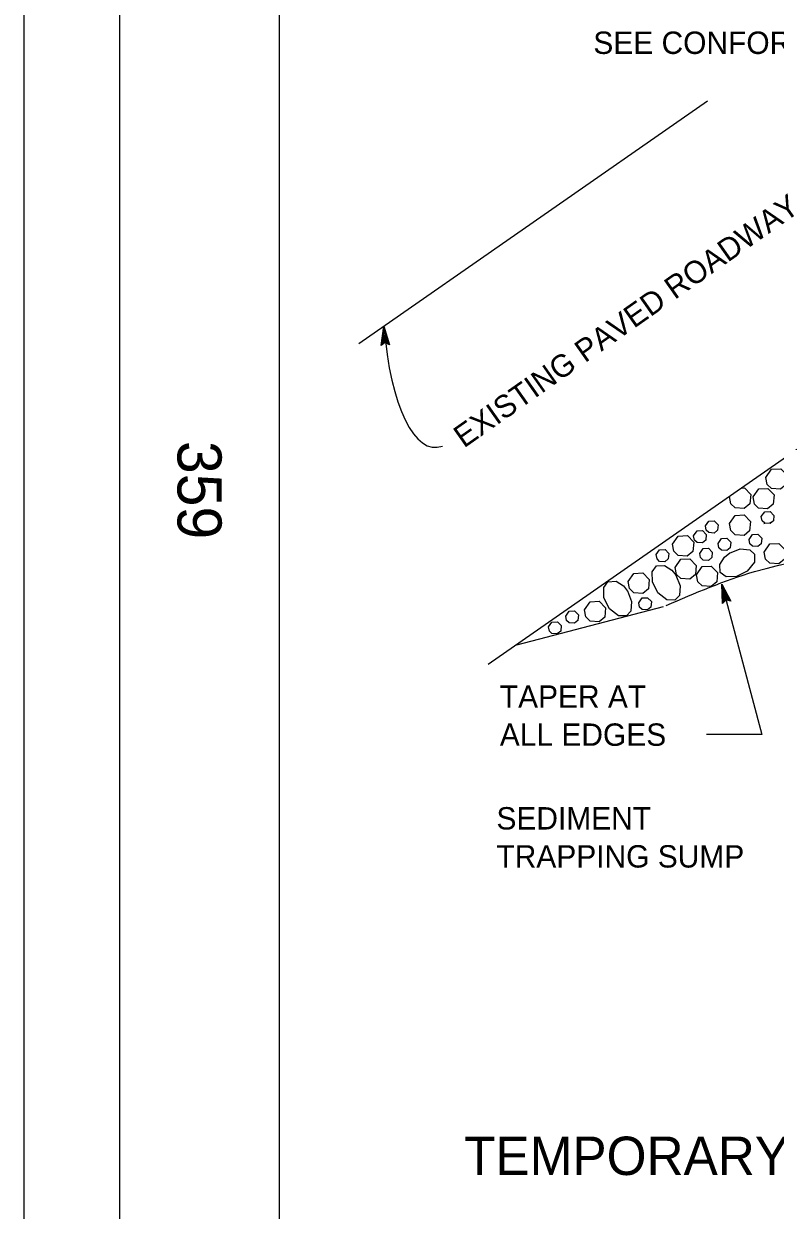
# Model space of a CAD drawing. Extents: x -894 to 866, y -472 to 714.
# Drawn here: x -894 to -659, y -101.6 to 269.6 of the extents above; entities that cross this region are included whole.
import ezdxf

# ---------------------------------------------------------------- set-up
doc = ezdxf.new("R2010")
doc.units = 0
for name, color, linetype in [('border_PLOTTING-ELEMENTS', 7, 'Continuous'), ('border_rw_22x34_Cut_Lines', 7, 'Continuous'), ('border_SHEET', 7, 'Continuous'), ('border_WITHIN-BORDER-anno', 7, 'Continuous'), ('temp_CONSTRUCTION', 7, 'Continuous'), ('temp_CONSTRUCTION-anno', 7, 'Continuous')]:
    doc.layers.add(name, color=color, linetype=linetype)

msp = doc.modelspace()

# ---------------------------------------------------------------- linework, layer by layer
at = {"layer": 'border_PLOTTING-ELEMENTS'}
for points in [[(-894.04, -472.44), (865.96, -472.44), (865.96, 713.56), (-894.04, 713.56)], [(-864.04, 670.56), (835.96, 670.56), (835.96, -429.44), (-864.04, -429.44)]]:
    msp.add_lwpolyline(points, close=True, dxfattribs=at)
at = {"layer": 'border_rw_22x34_Cut_Lines'}
msp.add_lwpolyline([(-864.04, 670.56), (835.96, 670.56), (835.96, -429.44), (-864.04, -429.44)], close=True, dxfattribs=at)
at = {"layer": 'border_SHEET'}
msp.add_line((-814.04, -404.44), (-814.04, 645.56), dxfattribs=at)
at = {"layer": 'temp_CONSTRUCTION'}
for p, q in [((-748.79, 69.25), (-471.58, 262.52)), ((-789.2, 169.53), (-680.21, 245.52)), ((-739.83, 75.31), (-693.98, 87.33))]:
    msp.add_line(p, q, dxfattribs=at)
for points in [[(-661.93, 127.69), (-660.14, 130.23), (-657.3, 130.39), (-655.32, 128.34), (-655.61, 125.47), (-657.36, 124), (-660.18, 124.21), (-661.5, 125.49), (-661.93, 127.69)], [(-669.82, 124.31), (-668.68, 124.38), (-666.7, 122.33), (-666.98, 119.45), (-668.74, 117.99), (-671.55, 118.19), (-672.87, 119.47), (-673.3, 121.68)], [(-665.97, 121.57), (-664.19, 124.11), (-661.34, 124.27), (-659.36, 122.22), (-659.65, 119.34), (-661.41, 117.88), (-664.22, 118.08), (-665.54, 119.36), (-665.97, 121.57)], [(-673.34, 113.24), (-671.56, 115.77), (-668.71, 115.94), (-666.73, 113.89), (-667.02, 111.01), (-668.78, 109.55), (-671.59, 109.75), (-672.91, 111.03), (-673.34, 113.24)], [(-663.38, 115.43), (-662.3, 116.96), (-660.6, 117.05), (-659.41, 115.82), (-659.58, 114.1), (-660.64, 113.22), (-662.32, 113.34), (-663.12, 114.11), (-663.37, 115.43)], [(-680.85, 112.51), (-679.78, 114.03), (-678.07, 114.13), (-676.89, 112.9), (-677.06, 111.17), (-678.11, 110.29), (-679.8, 110.41), (-680.59, 111.18), (-680.85, 112.51)], [(-662.39, 113.03), (-662.44, 113.31)], [(-660.57, 113.55), (-660.43, 113.66)], [(-691.11, 106.78), (-689.33, 109.32), (-686.48, 109.48), (-684.5, 107.43), (-684.79, 104.55), (-686.55, 103.09), (-689.36, 103.29), (-690.68, 104.58), (-691.11, 106.78)], [(-684.53, 109.41), (-683.46, 110.94), (-681.75, 111.03), (-680.57, 109.8), (-680.74, 108.08), (-681.79, 107.2), (-683.48, 107.32), (-684.27, 108.09), (-684.53, 109.41)], [(-676.89, 107.03), (-675.82, 108.55), (-674.11, 108.65), (-672.92, 107.41), (-673.1, 105.69), (-674.15, 104.81), (-675.84, 104.94), (-676.63, 105.7), (-676.89, 107.03)], [(-667.2, 108.29), (-666.13, 109.81), (-664.42, 109.91), (-663.23, 108.67), (-663.4, 106.95), (-664.46, 106.07), (-666.15, 106.19), (-666.94, 106.96), (-667.2, 108.29)], [(-696.24, 103.52), (-695.17, 105.05), (-693.46, 105.14), (-692.27, 103.91), (-692.45, 102.19), (-693.5, 101.31), (-695.19, 101.43), (-695.98, 102.2), (-696.24, 103.52)], [(-682.65, 103.93), (-681.58, 105.45), (-679.87, 105.55), (-678.69, 104.32), (-678.86, 102.59), (-679.91, 101.71), (-681.6, 101.84), (-682.39, 102.61), (-682.65, 103.93)], [(-673.36, 104.02), (-670.02, 105.35), (-666.96, 105.08), (-665.5, 103.7), (-665.55, 101.21), (-667.76, 98.38), (-671.17, 96.68), (-674.39, 96.62), (-676.2, 97.91), (-676.38, 100.47), (-674.91, 102.77), (-673.22, 104.11)], [(-662.49, 104.33), (-660.7, 106.87), (-657.86, 107.03), (-655.88, 104.98), (-656.16, 102.1), (-657.92, 100.64), (-660.73, 100.84), (-662.06, 102.12), (-662.48, 104.33)], [(-690.32, 99.53), (-688.54, 102.06), (-685.69, 102.23), (-683.71, 100.17), (-684, 97.3), (-685.76, 95.83), (-688.57, 96.04), (-689.89, 97.32), (-690.32, 99.53)], [(-705.03, 95.1), (-703.24, 97.63), (-700.4, 97.8), (-698.42, 95.74), (-698.7, 92.87), (-700.46, 91.4), (-703.27, 91.61), (-704.59, 92.89), (-705.02, 95.1)], [(-690.06, 97.15), (-688.74, 93.82), (-689, 90.75), (-690.39, 89.3), (-692.88, 89.34), (-695.7, 91.55), (-697.41, 94.97), (-697.47, 98.19), (-696.18, 100), (-693.61, 100.17), (-691.32, 98.7), (-689.98, 97.02)], [(-683.64, 97.25), (-681.85, 99.79), (-679.01, 99.95), (-677.03, 97.9), (-677.31, 95.03), (-679.07, 93.56), (-681.88, 93.77), (-683.2, 95.05), (-683.63, 97.25)], [(-705.26, 92.22), (-703.93, 88.88), (-704.2, 85.82), (-705.58, 84.36), (-708.07, 84.41), (-710.9, 86.61), (-712.6, 90.03), (-712.66, 93.25), (-711.37, 95.06), (-708.81, 95.23), (-706.52, 93.76), (-705.17, 92.08)], [(-701.7, 88.44), (-700.63, 89.97), (-698.93, 90.06), (-697.74, 88.83), (-697.91, 87.11), (-698.97, 86.23), (-700.65, 86.35), (-701.45, 87.12), (-701.7, 88.44)], [(-724.54, 84.28), (-723.47, 85.8), (-721.76, 85.9), (-720.57, 84.67), (-720.74, 82.94), (-721.8, 82.06), (-723.48, 82.18), (-724.28, 82.95), (-724.53, 84.28)], [(-718.66, 86.24), (-716.87, 88.78), (-714.03, 88.94), (-712.05, 86.89), (-712.33, 84.01), (-714.09, 82.55), (-716.9, 82.75), (-718.23, 84.04), (-718.65, 86.24)], [(-729.91, 80.93), (-728.84, 82.45), (-727.13, 82.55), (-725.94, 81.32), (-726.11, 79.59), (-727.17, 78.72), (-728.86, 78.84), (-729.65, 79.61), (-729.91, 80.93)]]:
    msp.add_lwpolyline(points, dxfattribs=at)
msp.add_spline([(-693.15, 87.65), (-665.47, 98.23), (-606.17, 103.1), (-570.33, 96.49), (-415.34, 27.43)], degree=3, dxfattribs=at)
at = {"layer": 'temp_CONSTRUCTION-anno'}
for p, q in [((-782.24, 169), (-781.38, 174.99)), ((-781.38, 174.99), (-781.38, 174.99)), ((-781.38, 174.99), (-779.62, 169.2)), ((-781.9, 169.24), (-781.27, 173.63)), ((-781.57, 169.49), (-781.17, 172.27)), ((-781.27, 173.62), (-779.99, 169.4)), ((-781.24, 169.69), (-781.07, 170.92)), ((-781.17, 172.27), (-780.34, 169.55)), ((-781.07, 170.92), (-780.71, 169.75)), ((-780.98, 169.88), (-782.24, 169)), ((-782.24, 169), (-782.24, 169)), ((-779.62, 169.2), (-780.98, 169.88)), ((-779.62, 169.2), (-779.62, 169.2)), ((-675.71, 94.32), (-663.18, 47.28)), ((-675.47, 88.27), (-675.71, 94.32)), ((-675.71, 94.32), (-675.71, 94.32)), ((-675.71, 94.32), (-672.93, 88.95)), ((-675.18, 88.57), (-675.36, 93.01)), ((-675.36, 93), (-673.33, 89.08)), ((-674.4, 89.37), (-675.47, 88.27)), ((-674.9, 88.88), (-675.02, 91.69)), ((-675.02, 91.69), (-673.7, 89.16)), ((-674.62, 89.14), (-674.67, 90.38)), ((-674.67, 90.38), (-674.11, 89.29)), ((-672.93, 88.95), (-674.4, 89.37)), ((-675.47, 88.27), (-675.47, 88.27)), ((-672.93, 88.95), (-672.93, 88.95)), ((-663.18, 47.28), (-680.51, 47.28))]:
    msp.add_line(p, q, dxfattribs=at)
msp.add_ellipse((-764.03, 190.63), major_axis=(1.45, 53.56), ratio=0.331, start_param=1.876145, end_param=3.275333, dxfattribs=at)

# ---------------------------------------------------------------- texts
at = {"layer": 'border_WITHIN-BORDER-anno'}
msp.add_text('359', height=13.78, rotation=270, dxfattribs=at).set_placement((-845.95, 139.09))
at = {"layer": 'temp_CONSTRUCTION-anno'}
for s, height, p in [('SEE CONFORM DETAIL', 7, (-715.9, 260.16)), ('TAPER AT', 7, (-745.15, 55.62)), ('ALL EDGES', 7, (-745.15, 43.72)), ('SEDIMENT', 7, (-746.21, 17.54)), ('TRAPPING SUMP', 7, (-746.21, 5.64)), ('TEMPORARY CONSTRUCTION ENTRANCE (TYPE 1)', 12, (-756.33, -90.54))]:
    msp.add_text(s, height=height, dxfattribs=at).set_placement(p)
msp.add_text('EXISTING PAVED ROADWAY', height=7, rotation=35.1601, dxfattribs=at).set_placement((-756.37, 136.71))

doc.saveas('drawing.dxf')
